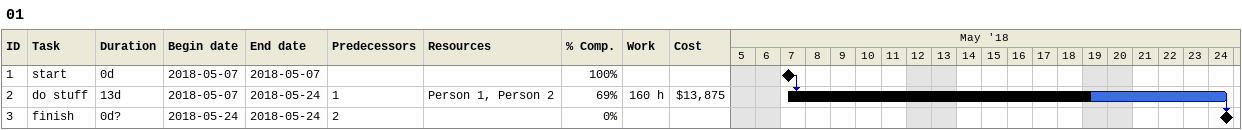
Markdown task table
01

| ID | Task | Duration | Start | Finish | Predecessors | Resources | % complete | Work (h) | Cost ($) |
|---|---|---|---|---|---|---|---|---|---|
| 1 | start | 0d | 2018-05-07 | 2018-05-07 |  |  | 100 |  |  |
| 2 | do stuff | 13d | 2018-05-07 | 2018-05-24 | 1 | Person 1, Person 2 | 69 | 160 | 13875 |
| 3 | finish | 0d? | 2018-05-24 | 2018-05-24 | 2 |  | 0 |  |  |
